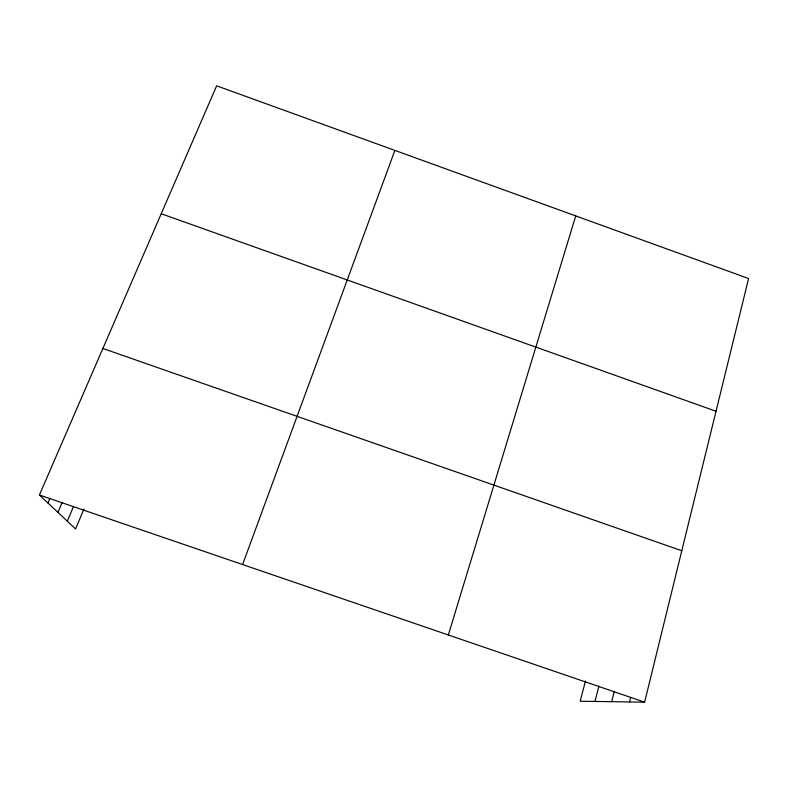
<?xml version="1.0" encoding="UTF-8"?>
<svg xmlns="http://www.w3.org/2000/svg" width="788" height="788" viewBox="0 0 788 788"><rect width="100%" height="100%" fill="white"/><g stroke="black" fill="none" stroke-linecap="round" stroke-linejoin="round"><path stroke-width="1.18" d="M585.484 681.009L580.165 701.231L644.623 702.177L748.6 278.538L216.641 85.823L39.4 494.992L75.589 528.955L83.942 509.009M629.533 701.95L630.686 697.321M611.665 701.694L614.295 691.362M594.96 701.448L598.959 685.984M448.342 634.98L575.723 215.912M242.596 564.543L394.877 150.4M67.315 521.193L73.392 506.782M57.938 512.397L62.213 502.36M47.901 502.971L49.831 498.479M39.4 494.992L644.623 702.177M102.864 348.473L681.787 550.763M161.225 213.745L716.026 411.247"/></g></svg>
